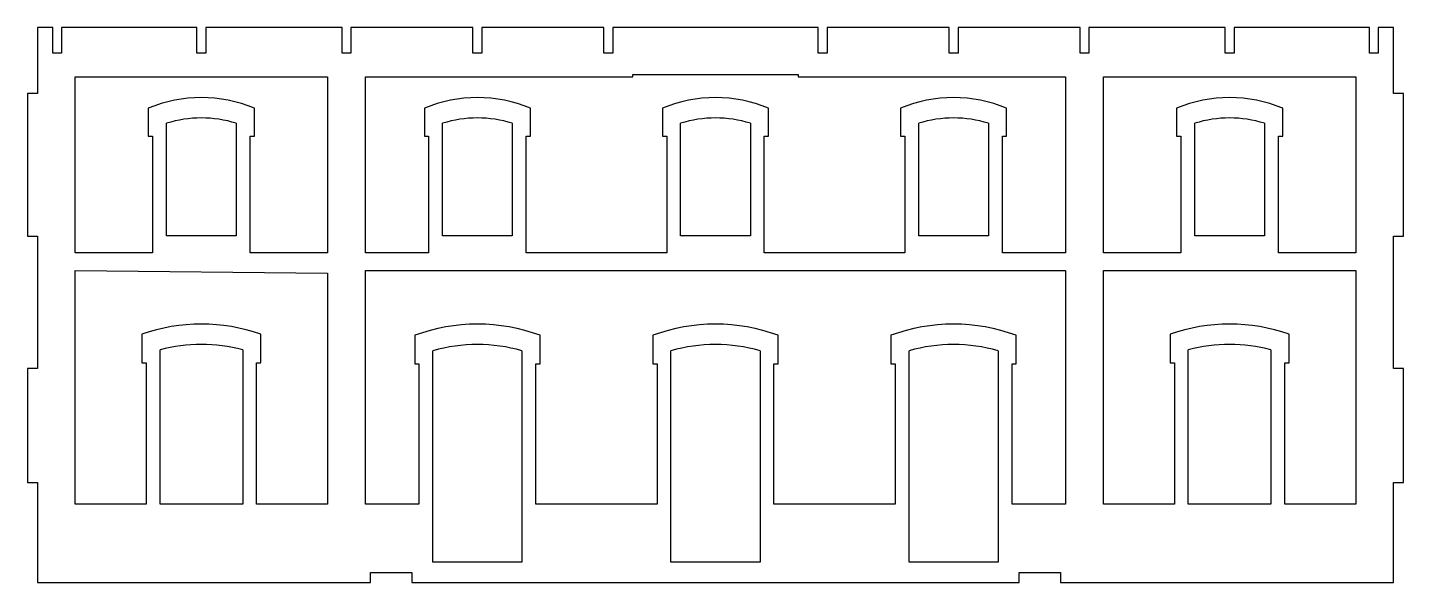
# Model space of a CAD drawing. Header units: millimetres. Extents: x -48.6 to 48.6, y -19.6 to 19.6.
import ezdxf

# ---------------------------------------------------------------- set-up
doc = ezdxf.new("R2010")
doc.units = ezdxf.units.MM
doc.layers.get('0').update_dxf_attribs({"linetype": 'CONTINUOUS'})

msp = doc.modelspace()

# ---------------------------------------------------------------- linework, layer by layer
for p, q in [((-46.817, 19.606), (-47.901, 19.606)), ((-47.901, 19.606), (-47.901, 14.947)), ((-46.817, 17.797), (-46.817, 19.606)), ((-36.631, 19.606), (-46.192, 19.606)), ((-46.192, 19.606), (-46.192, 17.797)), ((-36.631, 17.797), (-36.631, 19.606)), ((-26.381, 19.606), (-36.006, 19.606)), ((-36.006, 19.606), (-36.006, 17.797)), ((-26.381, 17.797), (-26.381, 19.606)), ((-17.131, 19.606), (-25.756, 19.606)), ((-25.756, 19.606), (-25.756, 17.797)), ((-17.131, 17.797), (-17.131, 19.606)), ((-7.881, 19.606), (-16.506, 19.606)), ((-16.506, 19.606), (-16.506, 17.797)), ((-7.881, 17.797), (-7.881, 19.606)), ((7.256, 19.606), (-7.256, 19.606)), ((-7.256, 19.606), (-7.256, 17.797)), ((7.256, 17.797), (7.256, 19.606)), ((16.506, 19.606), (7.881, 19.606)), ((7.881, 19.606), (7.881, 17.797)), ((16.506, 17.797), (16.506, 19.606)), ((25.756, 19.606), (17.131, 19.606)), ((17.131, 19.606), (17.131, 17.797)), ((25.756, 17.797), (25.756, 19.606)), ((36.006, 19.606), (26.381, 19.606)), ((26.381, 19.606), (26.381, 17.797)), ((36.006, 17.797), (36.006, 19.606)), ((46.192, 19.606), (36.631, 19.606)), ((36.631, 19.606), (36.631, 17.797)), ((46.192, 17.797), (46.192, 19.606)), ((47.901, 19.606), (46.817, 19.606)), ((46.817, 19.606), (46.817, 17.797)), ((47.901, 14.947), (47.901, 19.606)), ((-46.192, 17.797), (-46.817, 17.797)), ((-36.006, 17.797), (-36.631, 17.797)), ((-25.756, 17.797), (-26.381, 17.797)), ((-16.506, 17.797), (-17.131, 17.797)), ((-7.256, 17.797), (-7.881, 17.797)), ((7.881, 17.797), (7.256, 17.797)), ((17.131, 17.797), (16.506, 17.797)), ((26.381, 17.797), (25.756, 17.797)), ((36.631, 17.797), (36.006, 17.797)), ((46.817, 17.797), (46.192, 17.797)), ((-45.235, 3.697), (-45.235, 16.122)), ((-45.235, 16.122), (-27.401, 16.122)), ((-27.401, 16.122), (-27.401, 3.697)), ((-24.735, 3.697), (-24.735, 16.122)), ((-24.735, 16.122), (-5.846, 16.122)), ((-5.846, 16.122), (-5.846, 16.279)), ((-5.846, 16.279), (5.846, 16.279)), ((5.846, 16.279), (5.846, 16.122)), ((5.846, 16.122), (24.735, 16.122)), ((24.735, 16.122), (24.735, 3.697)), ((27.401, 3.697), (27.401, 16.122)), ((27.401, 16.122), (45.235, 16.122)), ((45.235, 16.122), (45.235, 3.697)), ((-47.901, 14.947), (-48.601, 14.947)), ((-48.601, 14.947), (-48.601, 4.872)), ((48.601, 14.947), (47.901, 14.947)), ((48.601, 4.872), (48.601, 14.947)), ((-40.068, 13.906), (-40.068, 11.923)), ((-32.569, 11.923), (-32.569, 13.906)), ((-20.568, 13.906), (-20.568, 11.923)), ((-13.069, 11.923), (-13.069, 13.906)), ((-3.75, 13.906), (-3.75, 11.923)), ((3.75, 11.923), (3.75, 13.906)), ((13.069, 13.906), (13.069, 11.923)), ((20.568, 11.923), (20.568, 13.906)), ((32.569, 13.906), (32.569, 11.923)), ((40.068, 11.923), (40.068, 13.906)), ((-38.781, 4.878), (-38.781, 12.842)), ((-33.856, 12.842), (-33.856, 4.878)), ((-19.281, 4.878), (-19.281, 12.842)), ((-14.356, 12.842), (-14.356, 4.878)), ((-2.462, 4.878), (-2.462, 12.842)), ((2.462, 12.842), (2.462, 4.878)), ((14.356, 4.878), (14.356, 12.842)), ((19.281, 12.842), (19.281, 4.878)), ((33.856, 4.878), (33.856, 12.842)), ((38.781, 12.842), (38.781, 4.878)), ((-40.068, 11.923), (-39.765, 11.923)), ((-39.765, 11.923), (-39.765, 3.697)), ((-32.872, 11.923), (-32.569, 11.923)), ((-32.872, 3.697), (-32.872, 11.923)), ((-20.568, 11.923), (-20.265, 11.923)), ((-20.265, 11.923), (-20.265, 3.697)), ((-13.372, 3.697), (-13.372, 11.923)), ((-13.372, 11.923), (-13.069, 11.923)), ((-3.75, 11.923), (-3.447, 11.923)), ((-3.447, 11.923), (-3.447, 3.697)), ((3.447, 3.697), (3.447, 11.923)), ((3.447, 11.923), (3.75, 11.923)), ((13.069, 11.923), (13.372, 11.923)), ((13.372, 11.923), (13.372, 3.697)), ((20.265, 3.697), (20.265, 11.923)), ((20.265, 11.923), (20.568, 11.923)), ((32.569, 11.923), (32.872, 11.923)), ((32.872, 11.923), (32.872, 3.697)), ((39.765, 3.697), (39.765, 11.923)), ((39.765, 11.923), (40.068, 11.923)), ((-48.601, 4.872), (-47.901, 4.872)), ((-47.901, 4.872), (-47.901, -4.476)), ((-33.856, 4.878), (-38.781, 4.878)), ((-14.356, 4.878), (-19.281, 4.878)), ((2.462, 4.878), (-2.462, 4.878)), ((19.281, 4.878), (14.356, 4.878)), ((38.781, 4.878), (33.856, 4.878)), ((47.901, -4.476), (47.901, 4.872)), ((47.901, 4.872), (48.601, 4.872)), ((-39.765, 3.697), (-45.235, 3.697)), ((-27.401, 3.697), (-32.872, 3.697)), ((-20.265, 3.697), (-24.735, 3.697)), ((-3.447, 3.697), (-13.372, 3.697)), ((13.372, 3.697), (3.447, 3.697)), ((24.735, 3.697), (20.265, 3.697)), ((32.872, 3.697), (27.401, 3.697)), ((45.235, 3.697), (39.765, 3.697)), ((-45.235, -14.076), (-45.235, 2.439)), ((-45.235, 2.439), (-27.401, 2.24)), ((-27.401, 2.24), (-27.401, -14.076)), ((-24.735, -14.076), (-24.735, 2.44)), ((-24.735, 2.44), (24.735, 2.44)), ((24.735, 2.44), (24.735, -14.076)), ((27.401, -14.076), (27.401, 2.44)), ((27.401, 2.44), (45.235, 2.44)), ((45.235, 2.44), (45.235, -14.076)), ((-40.522, -2.061), (-40.522, -4.087)), ((-32.114, -4.087), (-32.114, -2.061)), ((-21.25, -2.143), (-21.25, -4.151)), ((-12.387, -4.151), (-12.387, -2.143)), ((-4.431, -2.143), (-4.431, -4.151)), ((4.431, -4.151), (4.431, -2.143)), ((12.387, -2.143), (12.387, -4.151)), ((21.25, -4.151), (21.25, -2.143)), ((32.114, -2.061), (32.114, -4.087)), ((40.522, -4.087), (40.522, -2.061)), ((-39.235, -14.076), (-39.235, -3.17)), ((-33.401, -3.17), (-33.401, -14.076)), ((-19.962, -18.167), (-19.962, -3.233)), ((-13.674, -3.233), (-13.674, -18.167)), ((-3.144, -18.167), (-3.144, -3.233)), ((3.144, -3.233), (3.144, -18.167)), ((13.674, -18.167), (13.674, -3.233)), ((19.962, -3.233), (19.962, -18.167)), ((33.401, -14.076), (33.401, -3.17)), ((39.235, -3.17), (39.235, -14.076)), ((-47.901, -4.476), (-48.601, -4.476)), ((-48.601, -4.476), (-48.601, -12.551)), ((-40.522, -4.087), (-40.219, -4.087)), ((-40.219, -4.087), (-40.219, -14.076)), ((-32.417, -14.076), (-32.417, -4.087)), ((-32.417, -4.087), (-32.114, -4.087)), ((-21.25, -4.151), (-20.947, -4.151)), ((-20.947, -4.151), (-20.947, -14.076)), ((-12.69, -14.076), (-12.69, -4.151)), ((-12.69, -4.151), (-12.387, -4.151)), ((-4.431, -4.151), (-4.128, -4.151)), ((-4.128, -4.151), (-4.128, -14.076)), ((4.128, -14.076), (4.128, -4.151)), ((4.128, -4.151), (4.431, -4.151)), ((12.387, -4.151), (12.69, -4.151)), ((12.69, -4.151), (12.69, -14.076)), ((20.947, -14.076), (20.947, -4.151)), ((20.947, -4.151), (21.25, -4.151)), ((32.114, -4.087), (32.417, -4.087)), ((32.417, -4.087), (32.417, -14.076)), ((40.219, -14.076), (40.219, -4.087)), ((40.219, -4.087), (40.522, -4.087)), ((48.601, -4.476), (47.901, -4.476)), ((48.601, -12.551), (48.601, -4.476)), ((-48.601, -12.551), (-47.901, -12.551)), ((-47.901, -12.551), (-47.901, -19.606)), ((47.901, -19.606), (47.901, -12.551)), ((47.901, -12.551), (48.601, -12.551)), ((-40.219, -14.076), (-45.235, -14.076)), ((-33.401, -14.076), (-39.235, -14.076)), ((-27.401, -14.076), (-32.417, -14.076)), ((-20.947, -14.076), (-24.735, -14.076)), ((-4.128, -14.076), (-12.69, -14.076)), ((12.69, -14.076), (4.128, -14.076)), ((24.735, -14.076), (20.947, -14.076)), ((32.417, -14.076), (27.401, -14.076)), ((39.235, -14.076), (33.401, -14.076)), ((45.235, -14.076), (40.219, -14.076)), ((-13.674, -18.167), (-19.962, -18.167)), ((3.144, -18.167), (-3.144, -18.167)), ((19.962, -18.167), (13.674, -18.167)), ((-24.378, -19.606), (-24.378, -18.906)), ((-24.378, -18.906), (-21.453, -18.906)), ((-21.453, -18.906), (-21.453, -19.606)), ((21.453, -19.606), (21.453, -18.906)), ((21.453, -18.906), (24.378, -18.906)), ((24.378, -18.906), (24.378, -19.606)), ((-47.901, -19.606), (-24.378, -19.606)), ((-21.453, -19.606), (21.453, -19.606)), ((24.378, -19.606), (47.901, -19.606))]:
    msp.add_line(p, q)
for centre, radius, start, end in [((-36.318, 4.841), 9.81, 67.52901, 112.47099), ((-16.818, 4.841), 9.81, 67.52901, 112.47099), ((0, 4.841), 9.81, 67.52901, 112.47099), ((16.818, 4.841), 9.81, 67.52901, 112.47099), ((36.318, 4.841), 9.81, 67.52901, 112.47099), ((-36.318, 4.841), 8.372, 72.89345, 107.10655), ((-16.818, 4.841), 8.372, 72.89345, 107.10655), ((0, 4.841), 8.372, 72.89345, 107.10655), ((16.818, 4.841), 8.372, 72.89345, 107.10655), ((36.318, 4.841), 8.372, 72.89345, 107.10655), ((-36.318, -14.114), 12.765, 70.77025, 109.22975), ((-16.818, -14.114), 12.765, 69.68619, 110.31381), ((0, -14.114), 12.765, 69.68619, 110.31381), ((16.818, -14.114), 12.765, 69.68619, 110.31381), ((36.318, -14.114), 12.765, 70.77025, 109.22975), ((-36.318, -14.114), 11.326, 75.07527, 104.92473), ((-16.818, -14.114), 11.326, 73.88202, 106.11798), ((0, -14.114), 11.326, 73.88202, 106.11798), ((16.818, -14.114), 11.326, 73.88202, 106.11798), ((36.318, -14.114), 11.326, 75.07527, 104.92473)]:
    msp.add_arc(centre, radius, start, end)

doc.saveas('drawing.dxf')
